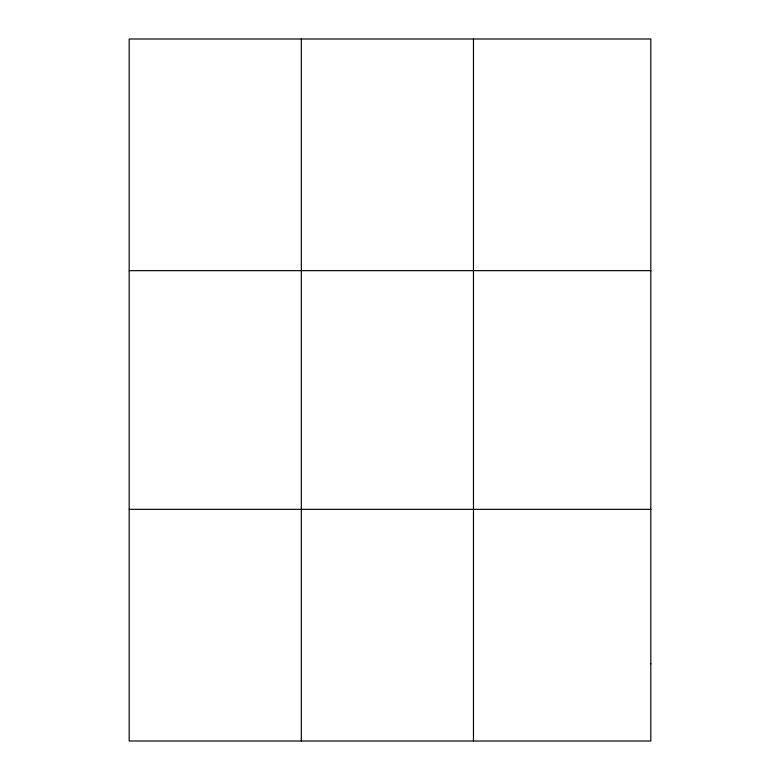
<?xml version="1.0" encoding="UTF-8"?>
<svg xmlns="http://www.w3.org/2000/svg" width="780" height="780" viewBox="0 0 780 780"><rect width="100%" height="100%" fill="white"/><g stroke="black" fill="none" stroke-linecap="round" stroke-linejoin="round"><path stroke-width="1.17" d="M301.324 39L301.324 741M473.46 39L473.46 741M129.178 270.66L650.822 270.66M129.178 509.34L650.822 509.34M650.822 663.78L650.822 741L129.178 741L129.178 39L650.822 39L650.822 663.78"/></g></svg>
